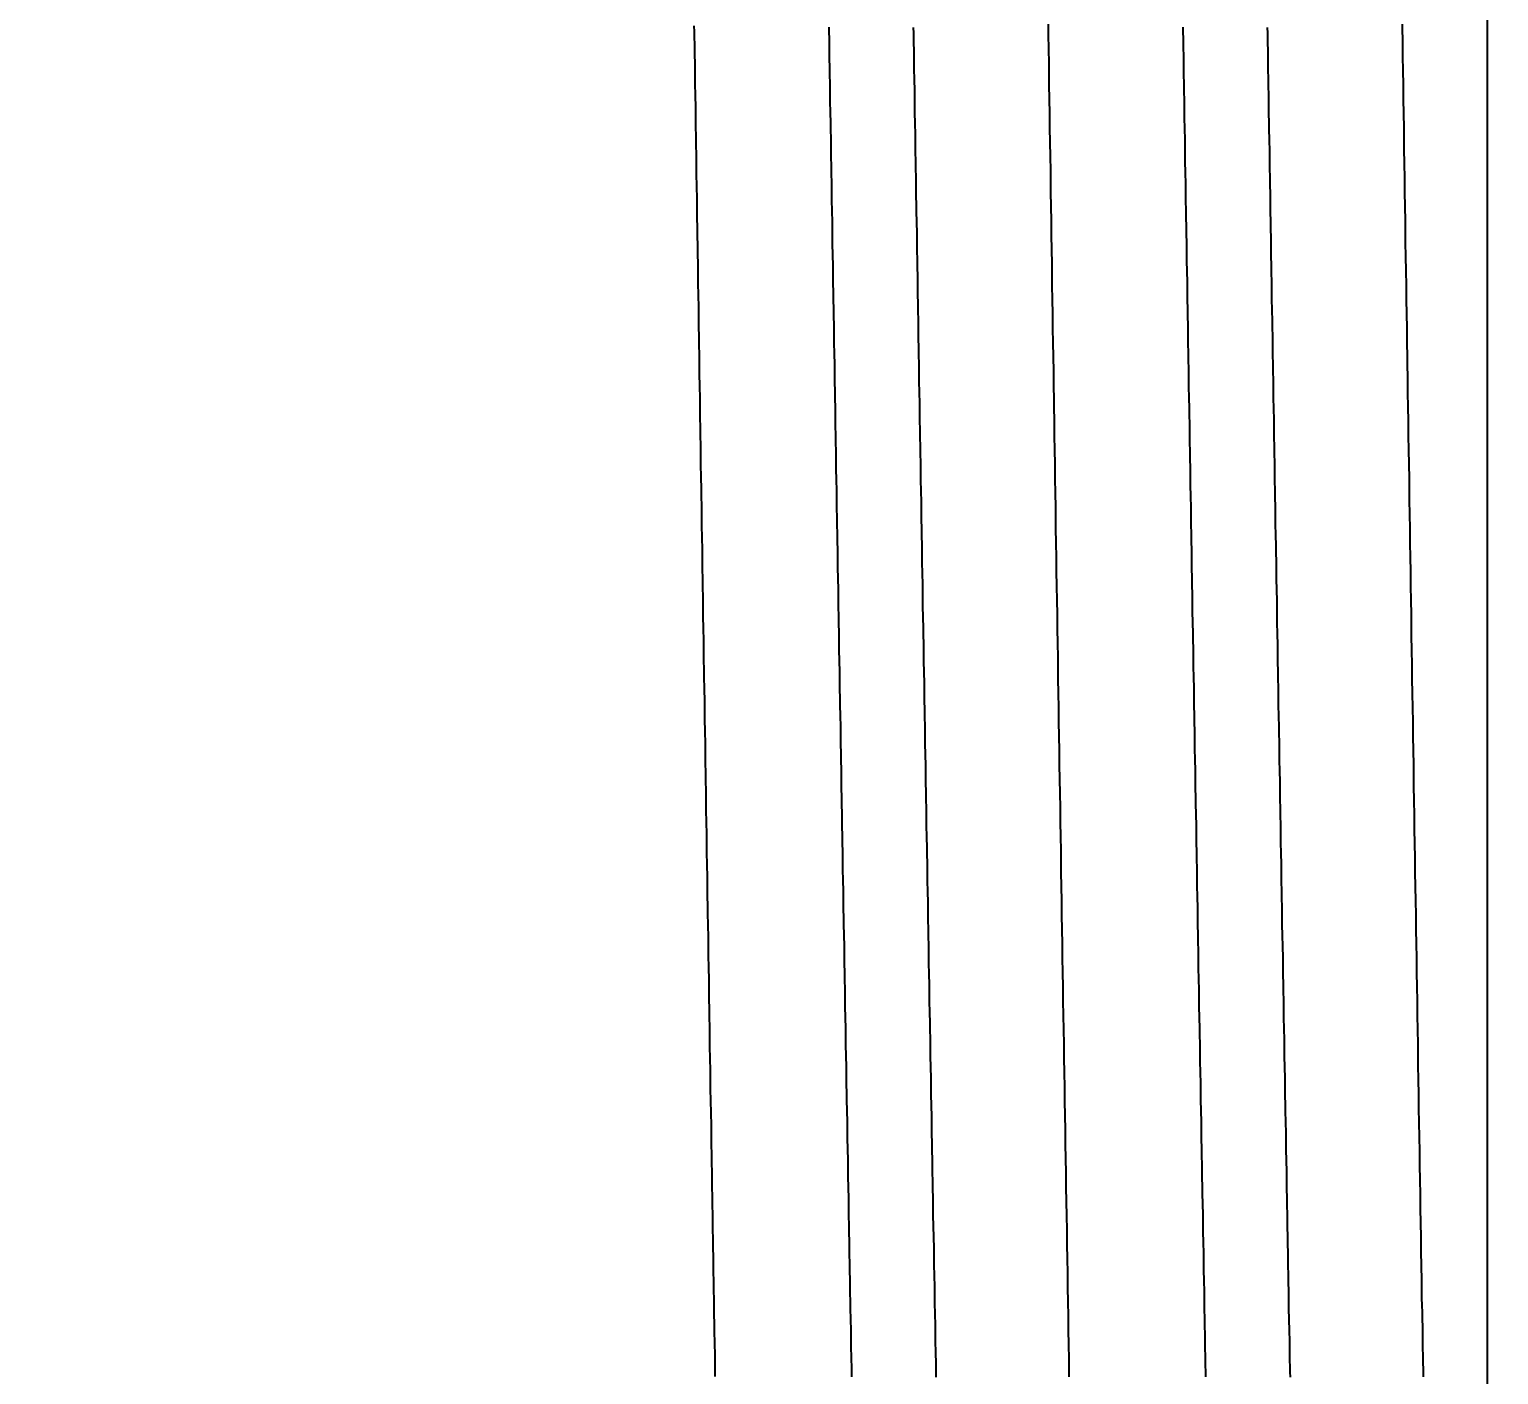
# Model space of a CAD drawing. Header units: millimetres. Extents: x 0 to 5600, y -67 to 2530.
# Drawn here: x 4103.94 to 4110.33, y 1451.64 to 1457.49 of the extents above; entities that cross this region are included whole.
import ezdxf

# ---------------------------------------------------------------- set-up
doc = ezdxf.new("R2010")
doc.units = ezdxf.units.MM
doc.layers.add('내부선 및 부속', color=4, linetype='Continuous')
doc.layers.add('치수선', color=7, linetype='Continuous')
doc.styles.add('____', font='')
doc.styles.get('____').set_extended_font_data('굴림')
doc.dimstyles.new('MSADIM', dxfattribs={"dimtxt": 33, "dimasz": 17, "dimexe": 10, "dimexo": 7.5, "dimgap": 10, "dimtad": 0, "dimtih": 1, "dimtoh": 1, "dimdec": 0, "dimzin": 1, "dimdsep": 46, "dimtxsty": '____', "dimcen": 11.25, "dimadec": 0, "dimazin": 0, "dimtfac": 1, "dimtdec": 0, "dimtix": 1, "dimtmove": 0, "dimatfit": 3, "dimfxl": 1, "dimtolj": 1, "dimtzin": 1, "dimarcsym": 0})

# ---------------------------------------------------------------- blocks, each defined once
blk = doc.blocks.new('*D6')
at = {"layer": '치수선', "color": 0, "linetype": 'Continuous', "lineweight": -2, "transparency": 16777216}
for p, q in [((4756.2135, 1571.0221), (4756.2135, 1227.9146)), ((4056.2135, 1376.0221), (4056.2135, 1227.9146)), ((4073.2135, 1237.9146), (4369.083, 1237.9146)), ((4739.2135, 1237.9146), (4443.344, 1237.9146))]:
    blk.add_line(p, q, dxfattribs=at)
at = {"layer": '치수선', "color": 0, "linetype": 'Continuous', "transparency": 16777216}
for points in [[(4073.2135, 1240.7479), (4073.2135, 1235.0813), (4056.2135, 1237.9146)], [(4739.2135, 1240.7479), (4739.2135, 1235.0813), (4756.2135, 1237.9146)]]:
    blk.add_solid(points, dxfattribs=at)
at = {"layer": '치수선', "color": 0, "linetype": 'Continuous', "transparency": 16777216, "insert": (4406.2135, 1237.9146), "char_height": 25, "attachment_point": 5, "style": '____'}
blk.add_mtext('\\A1;700', dxfattribs=at)

msp = doc.modelspace()

# ---------------------------------------------------------------- linework, layer by layer
at = {"layer": '내부선 및 부속', "linetype": 'Continuous'}
msp.add_line((4110.2843, 1476.8664), (4110.2843, 1440.1779), dxfattribs=at)
at = {"layer": '내부선 및 부속', "linetype": 'Continuous', "flags": 128}
for points in [[(4106.8344, 1457.5031), (4106.8354, 1457.4761), (4106.8354, 1457.4501), (4106.8364, 1457.4241), (4106.8364, 1457.3971), (4106.8364, 1457.3711), (4106.8374, 1457.3451), (4106.8374, 1457.3181), (4106.8384, 1457.2921), (4106.8384, 1457.2661), (4106.8384, 1457.2391), (4106.8394, 1457.2131), (4106.8394, 1457.1871), (4106.8404, 1457.1601), (4106.8404, 1457.1341), (4106.8404, 1457.1081), (4106.8414, 1457.0811), (4106.8414, 1457.0551), (4106.8424, 1457.0291), (4106.8424, 1457.0021), (4106.8424, 1456.9761), (4106.8434, 1456.9501), (4106.8434, 1456.9231), (4106.8444, 1456.8971), (4106.8444, 1456.8701), (4106.8444, 1456.8441), (4106.8454, 1456.8181), (4106.8454, 1456.7911), (4106.8464, 1456.7651), (4106.8464, 1456.7391), (4106.8464, 1456.7121), (4106.8474, 1456.6861), (4106.8474, 1456.6601), (4106.8484, 1456.6331), (4106.8484, 1456.6071), (4106.8484, 1456.5811), (4106.8494, 1456.5541), (4106.8494, 1456.5281), (4106.8494, 1456.5021), (4106.8494, 1456.5021), (4106.8504, 1456.4751), (4106.8504, 1456.4491), (4106.8514, 1456.4231), (4106.8514, 1456.3961), (4106.8514, 1456.3701), (4106.8524, 1456.3441), (4106.8524, 1456.3171), (4106.8534, 1456.2911), (4106.8534, 1456.2641), (4106.8534, 1456.2381), (4106.8544, 1456.2121), (4106.8544, 1456.1851), (4106.8554, 1456.1591), (4106.8554, 1456.1331), (4106.8554, 1456.1061), (4106.8564, 1456.0801), (4106.8564, 1456.0541), (4106.8574, 1456.0271), (4106.8574, 1456.0011), (4106.8574, 1455.9751), (4106.8584, 1455.9481), (4106.8584, 1455.9221), (4106.8594, 1455.8961), (4106.8594, 1455.8691), (4106.8594, 1455.8431), (4106.8604, 1455.8171), (4106.8604, 1455.7901), (4106.8614, 1455.7641), (4106.8614, 1455.7381), (4106.8614, 1455.7111), (4106.8624, 1455.6851), (4106.8624, 1455.6581), (4106.8634, 1455.6321), (4106.8634, 1455.6061), (4106.8634, 1455.5791), (4106.8644, 1455.5531), (4106.8644, 1455.5271), (4106.8654, 1455.5001), (4106.8654, 1455.4741), (4106.8654, 1455.4481), (4106.8664, 1455.4211), (4106.8664, 1455.3951), (4106.8674, 1455.3691), (4106.8674, 1455.3421), (4106.8674, 1455.3161), (4106.8684, 1455.2901), (4106.8684, 1455.2631), (4106.8694, 1455.2371), (4106.8694, 1455.2111), (4106.8694, 1455.1841), (4106.8704, 1455.1581), (4106.8704, 1455.1321), (4106.8714, 1455.1051), (4106.8714, 1455.0791), (4106.8714, 1455.0521), (4106.8724, 1455.0261), (4106.8724, 1455.0001), (4106.8734, 1454.9731), (4106.8734, 1454.9471), (4106.8734, 1454.9211), (4106.8744, 1454.8941), (4106.8744, 1454.8681), (4106.8754, 1454.8421), (4106.8754, 1454.8151), (4106.8754, 1454.7891), (4106.8764, 1454.7631), (4106.8764, 1454.7361), (4106.8774, 1454.7101), (4106.8774, 1454.6841), (4106.8774, 1454.6571), (4106.8784, 1454.6311), (4106.8784, 1454.6051), (4106.8794, 1454.5781), (4106.8794, 1454.5521), (4106.8794, 1454.5261), (4106.8804, 1454.4991), (4106.8804, 1454.4731), (4106.8814, 1454.4461), (4106.8814, 1454.4201), (4106.8824, 1454.3941), (4106.8824, 1454.3671), (4106.8824, 1454.3411), (4106.8834, 1454.3151), (4106.8834, 1454.2881), (4106.8844, 1454.2621), (4106.8844, 1454.2361), (4106.8844, 1454.2091), (4106.8854, 1454.1831), (4106.8854, 1454.1571), (4106.8864, 1454.1301), (4106.8864, 1454.1041), (4106.8864, 1454.0781), (4106.8874, 1454.0511), (4106.8874, 1454.0251), (4106.8884, 1453.9991), (4106.8884, 1453.9721), (4106.8884, 1453.9461), (4106.8894, 1453.9201), (4106.8894, 1453.8931), (4106.8904, 1453.8671), (4106.8904, 1453.8671), (4106.8904, 1453.8401), (4106.8914, 1453.8141), (4106.8914, 1453.7881), (4106.8914, 1453.7611), (4106.8924, 1453.7351), (4106.8924, 1453.7091), (4106.8934, 1453.6821), (4106.8934, 1453.6561), (4106.8934, 1453.6301), (4106.8944, 1453.6031), (4106.8944, 1453.5771), (4106.8954, 1453.5511), (4106.8954, 1453.5241), (4106.8954, 1453.4981), (4106.8964, 1453.4721), (4106.8964, 1453.4451), (4106.8974, 1453.4191), (4106.8974, 1453.3931), (4106.8984, 1453.3661), (4106.8984, 1453.3401), (4106.8984, 1453.3141), (4106.8994, 1453.2871), (4106.8994, 1453.2611), (4106.9004, 1453.2341), (4106.9004, 1453.2081), (4106.9004, 1453.1821), (4106.9014, 1453.1551), (4106.9014, 1453.1291), (4106.9024, 1453.1031), (4106.9024, 1453.0761), (4106.9024, 1453.0501), (4106.9034, 1453.0241), (4106.9034, 1452.9971), (4106.9044, 1452.9711), (4106.9044, 1452.9451), (4106.9054, 1452.9181), (4106.9054, 1452.8921), (4106.9054, 1452.8661), (4106.9064, 1452.8391), (4106.9064, 1452.8131), (4106.9074, 1452.7871), (4106.9074, 1452.7601), (4106.9084, 1452.7341), (4106.9084, 1452.7081), (4106.9084, 1452.6811), (4106.9094, 1452.6551), (4106.9094, 1452.6281), (4106.9104, 1452.6021), (4106.9104, 1452.5761), (4106.9104, 1452.5491), (4106.9114, 1452.5231), (4106.9114, 1452.4971), (4106.9124, 1452.4701), (4106.9124, 1452.4441), (4106.9134, 1452.4181), (4106.9134, 1452.3911), (4106.9134, 1452.3651), (4106.9144, 1452.3391), (4106.9144, 1452.3121), (4106.9154, 1452.2861), (4106.9154, 1452.2601), (4106.9164, 1452.2331), (4106.9164, 1452.2071), (4106.9164, 1452.1811), (4106.9174, 1452.1541), (4106.9174, 1452.1281), (4106.9184, 1452.1021), (4106.9184, 1452.0751), (4106.9194, 1452.0491), (4106.9194, 1452.0221), (4106.9194, 1451.9961), (4106.9204, 1451.9701), (4106.9204, 1451.9431), (4106.9214, 1451.9171), (4106.9214, 1451.8911), (4106.9224, 1451.8641), (4106.9224, 1451.8381), (4106.9224, 1451.8121), (4106.9234, 1451.7851), (4106.9234, 1451.7591), (4106.9244, 1451.7331), (4106.9244, 1451.7061), (4106.9254, 1451.6801), (4106.9254, 1451.6541), (4106.9254, 1451.6271)], [(4107.5214, 1451.6261), (4107.5204, 1451.6501), (4107.5204, 1451.6731), (4107.5194, 1451.6971), (4107.5194, 1451.7211), (4107.5184, 1451.7451), (4107.5184, 1451.7691), (4107.5184, 1451.7931), (4107.5174, 1451.8171), (4107.5174, 1451.8411), (4107.5164, 1451.8641), (4107.5164, 1451.8881), (4107.5154, 1451.9121), (4107.5154, 1451.9361), (4107.5154, 1451.9601), (4107.5144, 1451.9841), (4107.5144, 1452.0081), (4107.5134, 1452.0311), (4107.5134, 1452.0551), (4107.5124, 1452.0791), (4107.5124, 1452.1031), (4107.5124, 1452.1271), (4107.5114, 1452.1511), (4107.5114, 1452.1751), (4107.5104, 1452.1981), (4107.5104, 1452.2221), (4107.5094, 1452.2461), (4107.5094, 1452.2701), (4107.5094, 1452.2941), (4107.5084, 1452.3181), (4107.5084, 1452.3421), (4107.5074, 1452.3661), (4107.5074, 1452.3891), (4107.5074, 1452.4131), (4107.5064, 1452.4371), (4107.5064, 1452.4611), (4107.5054, 1452.4851), (4107.5054, 1452.5091), (4107.5044, 1452.5331), (4107.5044, 1452.5561), (4107.5044, 1452.5801), (4107.5034, 1452.6041), (4107.5034, 1452.6281), (4107.5024, 1452.6521), (4107.5024, 1452.6761), (4107.5024, 1452.7001), (4107.5014, 1452.7231), (4107.5014, 1452.7471), (4107.5004, 1452.7711), (4107.5004, 1452.7951), (4107.5004, 1452.7951), (4107.4994, 1452.8191), (4107.4994, 1452.8431), (4107.4994, 1452.8671), (4107.4984, 1452.8911), (4107.4984, 1452.9141), (4107.4974, 1452.9381), (4107.4974, 1452.9621), (4107.4974, 1452.9861), (4107.4964, 1453.0101), (4107.4964, 1453.0341), (4107.4954, 1453.0581), (4107.4954, 1453.0811), (4107.4954, 1453.1051), (4107.4944, 1453.1291), (4107.4944, 1453.1531), (4107.4934, 1453.1771), (4107.4934, 1453.2011), (4107.4924, 1453.2251), (4107.4924, 1453.2491), (4107.4924, 1453.2721), (4107.4914, 1453.2961), (4107.4914, 1453.3201), (4107.4904, 1453.3441), (4107.4904, 1453.3681), (4107.4904, 1453.3921), (4107.4894, 1453.4161), (4107.4894, 1453.4391), (4107.4884, 1453.4631), (4107.4884, 1453.4871), (4107.4884, 1453.5111), (4107.4874, 1453.5351), (4107.4874, 1453.5591), (4107.4864, 1453.5831), (4107.4864, 1453.6061), (4107.4864, 1453.6301), (4107.4854, 1453.6541), (4107.4854, 1453.6781), (4107.4844, 1453.7021), (4107.4844, 1453.7261), (4107.4844, 1453.7501), (4107.4834, 1453.7741), (4107.4834, 1453.7971), (4107.4824, 1453.8211), (4107.4824, 1453.8451), (4107.4824, 1453.8691), (4107.4814, 1453.8931), (4107.4814, 1453.9171), (4107.4804, 1453.9411), (4107.4804, 1453.9641), (4107.4804, 1453.9881), (4107.4794, 1454.0121), (4107.4794, 1454.0361), (4107.4784, 1454.0601), (4107.4784, 1454.0841), (4107.4774, 1454.1081), (4107.4774, 1454.1311), (4107.4774, 1454.1551), (4107.4764, 1454.1791), (4107.4764, 1454.2031), (4107.4754, 1454.2271), (4107.4754, 1454.2511), (4107.4754, 1454.2751), (4107.4744, 1454.2991), (4107.4744, 1454.3221), (4107.4744, 1454.3461), (4107.4734, 1454.3701), (4107.4734, 1454.3941), (4107.4724, 1454.4181), (4107.4724, 1454.4421), (4107.4724, 1454.4661), (4107.4714, 1454.4891), (4107.4714, 1454.5131), (4107.4704, 1454.5371), (4107.4704, 1454.5611), (4107.4704, 1454.5851), (4107.4694, 1454.6091), (4107.4694, 1454.6331), (4107.4684, 1454.6571), (4107.4684, 1454.6801), (4107.4684, 1454.7041), (4107.4674, 1454.7281), (4107.4674, 1454.7521), (4107.4664, 1454.7761), (4107.4664, 1454.8001), (4107.4664, 1454.8241), (4107.4654, 1454.8471), (4107.4654, 1454.8711), (4107.4644, 1454.8951), (4107.4644, 1454.9191), (4107.4644, 1454.9431), (4107.4634, 1454.9671), (4107.4634, 1454.9911), (4107.4624, 1455.0141), (4107.4624, 1455.0381), (4107.4624, 1455.0621), (4107.4614, 1455.0861), (4107.4614, 1455.1101), (4107.4604, 1455.1341), (4107.4604, 1455.1581), (4107.4604, 1455.1821), (4107.4604, 1455.1821), (4107.4594, 1455.2051), (4107.4594, 1455.2291), (4107.4584, 1455.2531), (4107.4584, 1455.2771), (4107.4584, 1455.3011), (4107.4574, 1455.3251), (4107.4574, 1455.3491), (4107.4574, 1455.3721), (4107.4564, 1455.3961), (4107.4564, 1455.4201), (4107.4554, 1455.4441), (4107.4554, 1455.4681), (4107.4554, 1455.4921), (4107.4544, 1455.5161), (4107.4544, 1455.5401), (4107.4534, 1455.5631), (4107.4534, 1455.5871), (4107.4534, 1455.6111), (4107.4524, 1455.6351), (4107.4524, 1455.6591), (4107.4514, 1455.6831), (4107.4514, 1455.7071), (4107.4514, 1455.7301), (4107.4504, 1455.7541), (4107.4504, 1455.7781), (4107.4494, 1455.8021), (4107.4494, 1455.8261), (4107.4494, 1455.8501), (4107.4484, 1455.8741), (4107.4484, 1455.8971), (4107.4484, 1455.9211), (4107.4474, 1455.9451), (4107.4474, 1455.9691), (4107.4464, 1455.9931), (4107.4464, 1456.0171), (4107.4464, 1456.0411), (4107.4454, 1456.0651), (4107.4454, 1456.0881), (4107.4444, 1456.1121), (4107.4444, 1456.1361), (4107.4444, 1456.1601), (4107.4434, 1456.1841), (4107.4434, 1456.2081), (4107.4424, 1456.2321), (4107.4424, 1456.2551), (4107.4424, 1456.2791), (4107.4414, 1456.3031), (4107.4414, 1456.3271), (4107.4414, 1456.3511), (4107.4404, 1456.3751), (4107.4404, 1456.3991), (4107.4394, 1456.4231), (4107.4394, 1456.4461), (4107.4394, 1456.4701), (4107.4384, 1456.4941), (4107.4384, 1456.5181), (4107.4374, 1456.5421), (4107.4374, 1456.5661), (4107.4374, 1456.5901), (4107.4364, 1456.6131), (4107.4364, 1456.6371), (4107.4364, 1456.6611), (4107.4354, 1456.6851), (4107.4354, 1456.7091), (4107.4344, 1456.7331), (4107.4344, 1456.7571), (4107.4344, 1456.7801), (4107.4334, 1456.8041), (4107.4334, 1456.8281), (4107.4324, 1456.8521), (4107.4324, 1456.8761), (4107.4324, 1456.9001), (4107.4314, 1456.9241), (4107.4314, 1456.9481), (4107.4304, 1456.9711), (4107.4304, 1456.9951), (4107.4304, 1457.0191), (4107.4294, 1457.0431), (4107.4294, 1457.0671), (4107.4294, 1457.0911), (4107.4284, 1457.1151), (4107.4284, 1457.1381), (4107.4274, 1457.1621), (4107.4274, 1457.1861), (4107.4274, 1457.2101), (4107.4264, 1457.2341), (4107.4264, 1457.2581), (4107.4254, 1457.2821), (4107.4254, 1457.3061), (4107.4254, 1457.3291), (4107.4244, 1457.3531), (4107.4244, 1457.3771), (4107.4244, 1457.4011), (4107.4234, 1457.4251), (4107.4234, 1457.4491), (4107.4224, 1457.4731), (4107.4224, 1457.4961)], [(4107.8884, 1451.6241), (4107.8874, 1451.6481), (4107.8874, 1451.6721), (4107.8874, 1451.6961), (4107.8864, 1451.7201), (4107.8864, 1451.7441), (4107.8854, 1451.7681), (4107.8854, 1451.7921), (4107.8844, 1451.8151), (4107.8844, 1451.8391), (4107.8844, 1451.8631), (4107.8834, 1451.8871), (4107.8834, 1451.9111), (4107.8824, 1451.9351), (4107.8824, 1451.9591), (4107.8814, 1451.9821), (4107.8814, 1452.0061), (4107.8814, 1452.0301), (4107.8804, 1452.0541), (4107.8804, 1452.0781), (4107.8794, 1452.1021), (4107.8794, 1452.1261), (4107.8784, 1452.1501), (4107.8784, 1452.1731), (4107.8784, 1452.1971), (4107.8774, 1452.2211), (4107.8774, 1452.2451), (4107.8764, 1452.2691), (4107.8764, 1452.2931), (4107.8754, 1452.3171), (4107.8754, 1452.3401), (4107.8754, 1452.3641), (4107.8744, 1452.3881), (4107.8744, 1452.4121), (4107.8734, 1452.4361), (4107.8734, 1452.4601), (4107.8734, 1452.4841), (4107.8724, 1452.5071), (4107.8724, 1452.5311), (4107.8714, 1452.5551), (4107.8714, 1452.5791), (4107.8704, 1452.6031), (4107.8704, 1452.6271), (4107.8704, 1452.6511), (4107.8694, 1452.6751), (4107.8694, 1452.6981), (4107.8684, 1452.7221), (4107.8684, 1452.7461), (4107.8684, 1452.7701), (4107.8674, 1452.7941), (4107.8674, 1452.8181), (4107.8674, 1452.8181), (4107.8664, 1452.8421), (4107.8664, 1452.8651), (4107.8664, 1452.8891), (4107.8654, 1452.9131), (4107.8654, 1452.9371), (4107.8644, 1452.9611), (4107.8644, 1452.9851), (4107.8634, 1453.0091), (4107.8634, 1453.0321), (4107.8634, 1453.0561), (4107.8624, 1453.0801), (4107.8624, 1453.1041), (4107.8614, 1453.1281), (4107.8614, 1453.1521), (4107.8614, 1453.1761), (4107.8604, 1453.2001), (4107.8604, 1453.2231), (4107.8594, 1453.2471), (4107.8594, 1453.2711), (4107.8594, 1453.2951), (4107.8584, 1453.3191), (4107.8584, 1453.3431), (4107.8574, 1453.3671), (4107.8574, 1453.3901), (4107.8564, 1453.4141), (4107.8564, 1453.4381), (4107.8564, 1453.4621), (4107.8554, 1453.4861), (4107.8554, 1453.5101), (4107.8544, 1453.5341), (4107.8544, 1453.5581), (4107.8544, 1453.5811), (4107.8534, 1453.6051), (4107.8534, 1453.6291), (4107.8524, 1453.6531), (4107.8524, 1453.6771), (4107.8524, 1453.7011), (4107.8514, 1453.7251), (4107.8514, 1453.7481), (4107.8504, 1453.7721), (4107.8504, 1453.7961), (4107.8504, 1453.8201), (4107.8494, 1453.8441), (4107.8494, 1453.8681), (4107.8484, 1453.8921), (4107.8484, 1453.9151), (4107.8484, 1453.9391), (4107.8474, 1453.9631), (4107.8474, 1453.9871), (4107.8464, 1454.0111), (4107.8464, 1454.0351), (4107.8464, 1454.0591), (4107.8454, 1454.0831), (4107.8454, 1454.1061), (4107.8444, 1454.1301), (4107.8444, 1454.1541), (4107.8444, 1454.1781), (4107.8434, 1454.2021), (4107.8434, 1454.2261), (4107.8424, 1454.2501), (4107.8424, 1454.2731), (4107.8424, 1454.2971), (4107.8414, 1454.3211), (4107.8414, 1454.3451), (4107.8404, 1454.3691), (4107.8404, 1454.3931), (4107.8404, 1454.4171), (4107.8394, 1454.4401), (4107.8394, 1454.4641), (4107.8384, 1454.4881), (4107.8384, 1454.5121), (4107.8384, 1454.5361), (4107.8374, 1454.5601), (4107.8374, 1454.5841), (4107.8364, 1454.6081), (4107.8364, 1454.6311), (4107.8364, 1454.6551), (4107.8354, 1454.6791), (4107.8354, 1454.7031), (4107.8344, 1454.7271), (4107.8344, 1454.7511), (4107.8344, 1454.7751), (4107.8334, 1454.7981), (4107.8334, 1454.8221), (4107.8324, 1454.8461), (4107.8324, 1454.8701), (4107.8324, 1454.8941), (4107.8314, 1454.9181), (4107.8314, 1454.9421), (4107.8304, 1454.9661), (4107.8304, 1454.9891), (4107.8304, 1455.0131), (4107.8294, 1455.0371), (4107.8294, 1455.0611), (4107.8294, 1455.0851), (4107.8284, 1455.1091), (4107.8284, 1455.1331), (4107.8274, 1455.1561), (4107.8274, 1455.1801), (4107.8274, 1455.2041), (4107.8274, 1455.2041), (4107.8264, 1455.2281), (4107.8264, 1455.2521), (4107.8254, 1455.2761), (4107.8254, 1455.3001), (4107.8254, 1455.3231), (4107.8244, 1455.3471), (4107.8244, 1455.3711), (4107.8234, 1455.3951), (4107.8234, 1455.4191), (4107.8234, 1455.4431), (4107.8224, 1455.4671), (4107.8224, 1455.4911), (4107.8214, 1455.5141), (4107.8214, 1455.5381), (4107.8214, 1455.5621), (4107.8204, 1455.5861), (4107.8204, 1455.6101), (4107.8194, 1455.6341), (4107.8194, 1455.6581), (4107.8194, 1455.6811), (4107.8184, 1455.7051), (4107.8184, 1455.7291), (4107.8184, 1455.7531), (4107.8174, 1455.7771), (4107.8174, 1455.8011), (4107.8164, 1455.8251), (4107.8164, 1455.8491), (4107.8164, 1455.8721), (4107.8154, 1455.8961), (4107.8154, 1455.9201), (4107.8144, 1455.9441), (4107.8144, 1455.9681), (4107.8144, 1455.9921), (4107.8134, 1456.0161), (4107.8134, 1456.0391), (4107.8124, 1456.0631), (4107.8124, 1456.0871), (4107.8124, 1456.1111), (4107.8114, 1456.1351), (4107.8114, 1456.1591), (4107.8114, 1456.1831), (4107.8104, 1456.2061), (4107.8104, 1456.2301), (4107.8094, 1456.2541), (4107.8094, 1456.2781), (4107.8094, 1456.3021), (4107.8084, 1456.3261), (4107.8084, 1456.3501), (4107.8074, 1456.3741), (4107.8074, 1456.3971), (4107.8074, 1456.4211), (4107.8064, 1456.4451), (4107.8064, 1456.4691), (4107.8064, 1456.4931), (4107.8054, 1456.5171), (4107.8054, 1456.5411), (4107.8044, 1456.5641), (4107.8044, 1456.5881), (4107.8044, 1456.6121), (4107.8034, 1456.6361), (4107.8034, 1456.6601), (4107.8024, 1456.6841), (4107.8024, 1456.7081), (4107.8024, 1456.7311), (4107.8014, 1456.7551), (4107.8014, 1456.7791), (4107.8004, 1456.8031), (4107.8004, 1456.8271), (4107.8004, 1456.8511), (4107.7994, 1456.8751), (4107.7994, 1456.8991), (4107.7994, 1456.9221), (4107.7984, 1456.9461), (4107.7984, 1456.9701), (4107.7974, 1456.9941), (4107.7974, 1457.0181), (4107.7974, 1457.0421), (4107.7964, 1457.0661), (4107.7964, 1457.0891), (4107.7954, 1457.1131), (4107.7954, 1457.1371), (4107.7954, 1457.1611), (4107.7944, 1457.1851), (4107.7944, 1457.2091), (4107.7944, 1457.2331), (4107.7934, 1457.2571), (4107.7934, 1457.2801), (4107.7924, 1457.3041), (4107.7924, 1457.3281), (4107.7924, 1457.3521), (4107.7914, 1457.3761), (4107.7914, 1457.4001), (4107.7904, 1457.4241), (4107.7904, 1457.4471), (4107.7904, 1457.4711), (4107.7894, 1457.4951)], [(4108.3744, 1457.5101), (4108.3754, 1457.4791), (4108.3754, 1457.4481), (4108.3764, 1457.4171), (4108.3764, 1457.3861), (4108.3774, 1457.3541), (4108.3774, 1457.3231), (4108.3774, 1457.2921), (4108.3784, 1457.2611), (4108.3784, 1457.2301), (4108.3794, 1457.1991), (4108.3794, 1457.1681), (4108.3804, 1457.1371), (4108.3804, 1457.1051), (4108.3814, 1457.0741), (4108.3814, 1457.0431), (4108.3824, 1457.0121), (4108.3824, 1456.9811), (4108.3834, 1456.9501), (4108.3834, 1456.9191), (4108.3844, 1456.8871), (4108.3844, 1456.8561), (4108.3844, 1456.8251), (4108.3854, 1456.7941), (4108.3854, 1456.7631), (4108.3864, 1456.7321), (4108.3864, 1456.7011), (4108.3874, 1456.6701), (4108.3874, 1456.6381), (4108.3884, 1456.6071), (4108.3884, 1456.5761), (4108.3894, 1456.5451), (4108.3894, 1456.5141), (4108.3904, 1456.4831), (4108.3904, 1456.4521), (4108.3914, 1456.4201), (4108.3914, 1456.3891), (4108.3914, 1456.3581), (4108.3924, 1456.3271), (4108.3924, 1456.2961), (4108.3934, 1456.2651), (4108.3934, 1456.2651), (4108.3934, 1456.2341), (4108.3944, 1456.2031), (4108.3944, 1456.1711), (4108.3954, 1456.1401), (4108.3954, 1456.1091), (4108.3964, 1456.0781), (4108.3964, 1456.0471), (4108.3974, 1456.0161), (4108.3974, 1455.9851), (4108.3984, 1455.9531), (4108.3984, 1455.9221), (4108.3994, 1455.8911), (4108.3994, 1455.8601), (4108.3994, 1455.8291), (4108.4004, 1455.7981), (4108.4004, 1455.7671), (4108.4014, 1455.7361), (4108.4014, 1455.7041), (4108.4024, 1455.6731), (4108.4024, 1455.6421), (4108.4034, 1455.6111), (4108.4034, 1455.5801), (4108.4044, 1455.5491), (4108.4044, 1455.5181), (4108.4054, 1455.4861), (4108.4054, 1455.4551), (4108.4064, 1455.4241), (4108.4064, 1455.3931), (4108.4074, 1455.3621), (4108.4074, 1455.3311), (4108.4074, 1455.3001), (4108.4084, 1455.2691), (4108.4084, 1455.2371), (4108.4094, 1455.2061), (4108.4094, 1455.1751), (4108.4104, 1455.1441), (4108.4104, 1455.1131), (4108.4114, 1455.0821), (4108.4114, 1455.0511), (4108.4124, 1455.0191), (4108.4124, 1454.9881), (4108.4134, 1454.9571), (4108.4134, 1454.9261), (4108.4144, 1454.8951), (4108.4144, 1454.8641), (4108.4154, 1454.8331), (4108.4154, 1454.8021), (4108.4164, 1454.7701), (4108.4164, 1454.7391), (4108.4174, 1454.7081), (4108.4174, 1454.6771), (4108.4174, 1454.6461), (4108.4184, 1454.6151), (4108.4184, 1454.5841), (4108.4194, 1454.5521), (4108.4194, 1454.5211), (4108.4204, 1454.4901), (4108.4204, 1454.4591), (4108.4214, 1454.4281), (4108.4214, 1454.3971), (4108.4224, 1454.3661), (4108.4224, 1454.3351), (4108.4234, 1454.3031), (4108.4234, 1454.2721), (4108.4244, 1454.2411), (4108.4244, 1454.2101), (4108.4254, 1454.1791), (4108.4254, 1454.1481), (4108.4264, 1454.1171), (4108.4264, 1454.0851), (4108.4274, 1454.0541), (4108.4274, 1454.0231), (4108.4284, 1453.9921), (4108.4284, 1453.9611), (4108.4294, 1453.9301), (4108.4294, 1453.8991), (4108.4294, 1453.8681), (4108.4304, 1453.8361), (4108.4304, 1453.8051), (4108.4314, 1453.7741), (4108.4314, 1453.7431), (4108.4324, 1453.7121), (4108.4324, 1453.6811), (4108.4334, 1453.6501), (4108.4334, 1453.6181), (4108.4344, 1453.5871), (4108.4344, 1453.5561), (4108.4354, 1453.5251), (4108.4354, 1453.4941), (4108.4364, 1453.4631), (4108.4364, 1453.4321), (4108.4374, 1453.4001), (4108.4374, 1453.3691), (4108.4384, 1453.3381), (4108.4384, 1453.3071), (4108.4394, 1453.2761), (4108.4394, 1453.2451), (4108.4404, 1453.2141), (4108.4404, 1453.1831), (4108.4414, 1453.1511), (4108.4414, 1453.1511), (4108.4414, 1453.1201), (4108.4424, 1453.0891), (4108.4424, 1453.0581), (4108.4434, 1453.0271), (4108.4434, 1452.9961), (4108.4444, 1452.9651), (4108.4444, 1452.9331), (4108.4454, 1452.9021), (4108.4454, 1452.8711), (4108.4464, 1452.8401), (4108.4464, 1452.8091), (4108.4474, 1452.7781), (4108.4474, 1452.7471), (4108.4484, 1452.7161), (4108.4484, 1452.6841), (4108.4494, 1452.6531), (4108.4494, 1452.6221), (4108.4504, 1452.5911), (4108.4504, 1452.5601), (4108.4514, 1452.5291), (4108.4514, 1452.4981), (4108.4524, 1452.4661), (4108.4524, 1452.4351), (4108.4534, 1452.4041), (4108.4534, 1452.3731), (4108.4544, 1452.3421), (4108.4544, 1452.3111), (4108.4554, 1452.2801), (4108.4554, 1452.2491), (4108.4564, 1452.2171), (4108.4564, 1452.1861), (4108.4574, 1452.1551), (4108.4574, 1452.1241), (4108.4584, 1452.0931), (4108.4584, 1452.0621), (4108.4594, 1452.0311), (4108.4594, 1451.9991), (4108.4604, 1451.9681), (4108.4604, 1451.9371), (4108.4614, 1451.9061), (4108.4614, 1451.8751), (4108.4624, 1451.8441), (4108.4624, 1451.8131), (4108.4634, 1451.7821), (4108.4634, 1451.7501), (4108.4644, 1451.7191), (4108.4644, 1451.6881), (4108.4654, 1451.6571), (4108.4654, 1451.6261)], [(4109.0604, 1451.6261), (4109.0604, 1451.6501), (4109.0594, 1451.6731), (4109.0594, 1451.6971), (4109.0594, 1451.7211), (4109.0584, 1451.7451), (4109.0584, 1451.7691), (4109.0574, 1451.7931), (4109.0574, 1451.8171), (4109.0564, 1451.8401), (4109.0564, 1451.8641), (4109.0564, 1451.8881), (4109.0554, 1451.9121), (4109.0554, 1451.9361), (4109.0544, 1451.9601), (4109.0544, 1451.9841), (4109.0544, 1452.0081), (4109.0534, 1452.0311), (4109.0534, 1452.0551), (4109.0524, 1452.0791), (4109.0524, 1452.1031), (4109.0514, 1452.1271), (4109.0514, 1452.1511), (4109.0514, 1452.1751), (4109.0504, 1452.1981), (4109.0504, 1452.2221), (4109.0494, 1452.2461), (4109.0494, 1452.2701), (4109.0484, 1452.2941), (4109.0484, 1452.3181), (4109.0484, 1452.3421), (4109.0474, 1452.3661), (4109.0474, 1452.3891), (4109.0464, 1452.4131), (4109.0464, 1452.4371), (4109.0464, 1452.4611), (4109.0454, 1452.4851), (4109.0454, 1452.5091), (4109.0444, 1452.5331), (4109.0444, 1452.5561), (4109.0434, 1452.5801), (4109.0434, 1452.6041), (4109.0434, 1452.6281), (4109.0424, 1452.6521), (4109.0424, 1452.6761), (4109.0414, 1452.7001), (4109.0414, 1452.7231), (4109.0414, 1452.7471), (4109.0404, 1452.7711), (4109.0404, 1452.7951), (4109.0404, 1452.7951), (4109.0394, 1452.8191), (4109.0394, 1452.8431), (4109.0384, 1452.8671), (4109.0384, 1452.8911), (4109.0384, 1452.9141), (4109.0374, 1452.9381), (4109.0374, 1452.9621), (4109.0364, 1452.9861), (4109.0364, 1453.0101), (4109.0364, 1453.0341), (4109.0354, 1453.0581), (4109.0354, 1453.0811), (4109.0344, 1453.1051), (4109.0344, 1453.1291), (4109.0344, 1453.1531), (4109.0334, 1453.1771), (4109.0334, 1453.2011), (4109.0324, 1453.2251), (4109.0324, 1453.2481), (4109.0314, 1453.2721), (4109.0314, 1453.2961), (4109.0314, 1453.3201), (4109.0304, 1453.3441), (4109.0304, 1453.3681), (4109.0294, 1453.3921), (4109.0294, 1453.4161), (4109.0294, 1453.4391), (4109.0284, 1453.4631), (4109.0284, 1453.4871), (4109.0274, 1453.5111), (4109.0274, 1453.5351), (4109.0274, 1453.5591), (4109.0264, 1453.5831), (4109.0264, 1453.6061), (4109.0254, 1453.6301), (4109.0254, 1453.6541), (4109.0254, 1453.6781), (4109.0244, 1453.7021), (4109.0244, 1453.7261), (4109.0234, 1453.7501), (4109.0234, 1453.7741), (4109.0234, 1453.7971), (4109.0224, 1453.8211), (4109.0224, 1453.8451), (4109.0214, 1453.8691), (4109.0214, 1453.8931), (4109.0214, 1453.9171), (4109.0204, 1453.9411), (4109.0204, 1453.9641), (4109.0194, 1453.9881), (4109.0194, 1454.0121), (4109.0194, 1454.0361), (4109.0184, 1454.0601), (4109.0184, 1454.0841), (4109.0174, 1454.1081), (4109.0174, 1454.1311), (4109.0174, 1454.1551), (4109.0164, 1454.1791), (4109.0164, 1454.2031), (4109.0154, 1454.2271), (4109.0154, 1454.2511), (4109.0154, 1454.2751), (4109.0144, 1454.2991), (4109.0144, 1454.3221), (4109.0134, 1454.3461), (4109.0134, 1454.3701), (4109.0134, 1454.3941), (4109.0124, 1454.4181), (4109.0124, 1454.4421), (4109.0114, 1454.4661), (4109.0114, 1454.4891), (4109.0114, 1454.5131), (4109.0104, 1454.5371), (4109.0104, 1454.5611), (4109.0094, 1454.5851), (4109.0094, 1454.6091), (4109.0094, 1454.6331), (4109.0084, 1454.6571), (4109.0084, 1454.6801), (4109.0074, 1454.7041), (4109.0074, 1454.7281), (4109.0074, 1454.7521), (4109.0064, 1454.7761), (4109.0064, 1454.8001), (4109.0054, 1454.8241), (4109.0054, 1454.8471), (4109.0054, 1454.8711), (4109.0044, 1454.8951), (4109.0044, 1454.9191), (4109.0034, 1454.9431), (4109.0034, 1454.9671), (4109.0034, 1454.9911), (4109.0024, 1455.0141), (4109.0024, 1455.0381), (4109.0014, 1455.0621), (4109.0014, 1455.0861), (4109.0014, 1455.1101), (4109.0004, 1455.1341), (4109.0004, 1455.1581), (4108.9994, 1455.1821), (4108.9994, 1455.1821), (4108.9994, 1455.2051), (4108.9994, 1455.2291), (4108.9984, 1455.2531), (4108.9984, 1455.2771), (4108.9984, 1455.3011), (4108.9974, 1455.3251), (4108.9974, 1455.3491), (4108.9964, 1455.3721), (4108.9964, 1455.3961), (4108.9964, 1455.4201), (4108.9954, 1455.4441), (4108.9954, 1455.4681), (4108.9944, 1455.4921), (4108.9944, 1455.5161), (4108.9944, 1455.5401), (4108.9934, 1455.5631), (4108.9934, 1455.5871), (4108.9924, 1455.6111), (4108.9924, 1455.6351), (4108.9924, 1455.6591), (4108.9914, 1455.6831), (4108.9914, 1455.7071), (4108.9904, 1455.7301), (4108.9904, 1455.7541), (4108.9904, 1455.7781), (4108.9894, 1455.8021), (4108.9894, 1455.8261), (4108.9894, 1455.8501), (4108.9884, 1455.8741), (4108.9884, 1455.8971), (4108.9874, 1455.9211), (4108.9874, 1455.9451), (4108.9874, 1455.9691), (4108.9864, 1455.9931), (4108.9864, 1456.0171), (4108.9854, 1456.0411), (4108.9854, 1456.0651), (4108.9854, 1456.0881), (4108.9844, 1456.1121), (4108.9844, 1456.1361), (4108.9834, 1456.1601), (4108.9834, 1456.1841), (4108.9834, 1456.2081), (4108.9824, 1456.2321), (4108.9824, 1456.2551), (4108.9824, 1456.2791), (4108.9814, 1456.3031), (4108.9814, 1456.3271), (4108.9804, 1456.3511), (4108.9804, 1456.3751), (4108.9804, 1456.3991), (4108.9794, 1456.4231), (4108.9794, 1456.4461), (4108.9784, 1456.4701), (4108.9784, 1456.4941), (4108.9784, 1456.5181), (4108.9774, 1456.5421), (4108.9774, 1456.5661), (4108.9764, 1456.5901), (4108.9764, 1456.6131), (4108.9764, 1456.6371), (4108.9754, 1456.6611), (4108.9754, 1456.6851), (4108.9754, 1456.7091), (4108.9744, 1456.7331), (4108.9744, 1456.7571), (4108.9734, 1456.7801), (4108.9734, 1456.8041), (4108.9734, 1456.8281), (4108.9724, 1456.8521), (4108.9724, 1456.8761), (4108.9714, 1456.9001), (4108.9714, 1456.9241), (4108.9714, 1456.9481), (4108.9704, 1456.9711), (4108.9704, 1456.9951), (4108.9704, 1457.0191), (4108.9694, 1457.0431), (4108.9694, 1457.0671), (4108.9684, 1457.0911), (4108.9684, 1457.1151), (4108.9684, 1457.1381), (4108.9674, 1457.1621), (4108.9674, 1457.1861), (4108.9664, 1457.2101), (4108.9664, 1457.2341), (4108.9664, 1457.2581), (4108.9654, 1457.2821), (4108.9654, 1457.3061), (4108.9654, 1457.3291), (4108.9644, 1457.3531), (4108.9644, 1457.3771), (4108.9634, 1457.4011), (4108.9634, 1457.4251), (4108.9634, 1457.4491), (4108.9624, 1457.4731), (4108.9624, 1457.4961)], [(4109.4284, 1451.6241), (4109.4274, 1451.6481), (4109.4274, 1451.6721), (4109.4264, 1451.6961), (4109.4264, 1451.7201), (4109.4254, 1451.7441), (4109.4254, 1451.7681), (4109.4254, 1451.7921), (4109.4244, 1451.8151), (4109.4244, 1451.8391), (4109.4234, 1451.8631), (4109.4234, 1451.8871), (4109.4224, 1451.9111), (4109.4224, 1451.9351), (4109.4224, 1451.9591), (4109.4214, 1451.9821), (4109.4214, 1452.0061), (4109.4204, 1452.0301), (4109.4204, 1452.0541), (4109.4204, 1452.0781), (4109.4194, 1452.1021), (4109.4194, 1452.1261), (4109.4184, 1452.1491), (4109.4184, 1452.1731), (4109.4174, 1452.1971), (4109.4174, 1452.2211), (4109.4174, 1452.2451), (4109.4164, 1452.2691), (4109.4164, 1452.2931), (4109.4154, 1452.3171), (4109.4154, 1452.3401), (4109.4144, 1452.3641), (4109.4144, 1452.3881), (4109.4144, 1452.4121), (4109.4134, 1452.4361), (4109.4134, 1452.4601), (4109.4124, 1452.4841), (4109.4124, 1452.5071), (4109.4124, 1452.5311), (4109.4114, 1452.5551), (4109.4114, 1452.5791), (4109.4104, 1452.6031), (4109.4104, 1452.6271), (4109.4094, 1452.6511), (4109.4094, 1452.6751), (4109.4094, 1452.6981), (4109.4084, 1452.7221), (4109.4084, 1452.7461), (4109.4074, 1452.7701), (4109.4074, 1452.7941), (4109.4074, 1452.8181), (4109.4074, 1452.8181), (4109.4064, 1452.8421), (4109.4064, 1452.8651), (4109.4054, 1452.8891), (4109.4054, 1452.9131), (4109.4054, 1452.9371), (4109.4044, 1452.9611), (4109.4044, 1452.9851), (4109.4034, 1453.0091), (4109.4034, 1453.0321), (4109.4024, 1453.0561), (4109.4024, 1453.0801), (4109.4024, 1453.1041), (4109.4014, 1453.1281), (4109.4014, 1453.1521), (4109.4004, 1453.1761), (4109.4004, 1453.2001), (4109.4004, 1453.2231), (4109.3994, 1453.2471), (4109.3994, 1453.2711), (4109.3984, 1453.2951), (4109.3984, 1453.3191), (4109.3984, 1453.3431), (4109.3974, 1453.3671), (4109.3974, 1453.3901), (4109.3964, 1453.4141), (4109.3964, 1453.4381), (4109.3964, 1453.4621), (4109.3954, 1453.4861), (4109.3954, 1453.5101), (4109.3944, 1453.5341), (4109.3944, 1453.5571), (4109.3934, 1453.5811), (4109.3934, 1453.6051), (4109.3934, 1453.6291), (4109.3924, 1453.6531), (4109.3924, 1453.6771), (4109.3914, 1453.7011), (4109.3914, 1453.7251), (4109.3914, 1453.7481), (4109.3904, 1453.7721), (4109.3904, 1453.7961), (4109.3894, 1453.8201), (4109.3894, 1453.8441), (4109.3894, 1453.8681), (4109.3884, 1453.8921), (4109.3884, 1453.9151), (4109.3874, 1453.9391), (4109.3874, 1453.9631), (4109.3874, 1453.9871), (4109.3864, 1454.0111), (4109.3864, 1454.0351), (4109.3854, 1454.0591), (4109.3854, 1454.0831), (4109.3854, 1454.1061), (4109.3844, 1454.1301), (4109.3844, 1454.1541), (4109.3834, 1454.1781), (4109.3834, 1454.2021), (4109.3834, 1454.2261), (4109.3824, 1454.2501), (4109.3824, 1454.2731), (4109.3814, 1454.2971), (4109.3814, 1454.3211), (4109.3814, 1454.3451), (4109.3804, 1454.3691), (4109.3804, 1454.3931), (4109.3794, 1454.4171), (4109.3794, 1454.4401), (4109.3794, 1454.4641), (4109.3784, 1454.4881), (4109.3784, 1454.5121), (4109.3774, 1454.5361), (4109.3774, 1454.5601), (4109.3774, 1454.5841), (4109.3764, 1454.6081), (4109.3764, 1454.6311), (4109.3754, 1454.6551), (4109.3754, 1454.6791), (4109.3754, 1454.7031), (4109.3744, 1454.7271), (4109.3744, 1454.7511), (4109.3734, 1454.7751), (4109.3734, 1454.7981), (4109.3734, 1454.8221), (4109.3724, 1454.8461), (4109.3724, 1454.8701), (4109.3714, 1454.8941), (4109.3714, 1454.9181), (4109.3714, 1454.9421), (4109.3704, 1454.9661), (4109.3704, 1454.9891), (4109.3704, 1455.0131), (4109.3694, 1455.0371), (4109.3694, 1455.0611), (4109.3684, 1455.0851), (4109.3684, 1455.1091), (4109.3684, 1455.1331), (4109.3674, 1455.1561), (4109.3674, 1455.1801), (4109.3664, 1455.2041), (4109.3664, 1455.2041), (4109.3664, 1455.2281), (4109.3664, 1455.2521), (4109.3654, 1455.2761), (4109.3654, 1455.3001), (4109.3644, 1455.3231), (4109.3644, 1455.3471), (4109.3644, 1455.3711), (4109.3634, 1455.3951), (4109.3634, 1455.4191), (4109.3624, 1455.4431), (4109.3624, 1455.4671), (4109.3624, 1455.4911), (4109.3614, 1455.5141), (4109.3614, 1455.5381), (4109.3604, 1455.5621), (4109.3604, 1455.5861), (4109.3604, 1455.6101), (4109.3594, 1455.6341), (4109.3594, 1455.6581), (4109.3594, 1455.6811), (4109.3584, 1455.7051), (4109.3584, 1455.7291), (4109.3574, 1455.7531), (4109.3574, 1455.7771), (4109.3574, 1455.8011), (4109.3564, 1455.8251), (4109.3564, 1455.8491), (4109.3554, 1455.8721), (4109.3554, 1455.8961), (4109.3554, 1455.9201), (4109.3544, 1455.9441), (4109.3544, 1455.9681), (4109.3534, 1455.9921), (4109.3534, 1456.0161), (4109.3534, 1456.0391), (4109.3524, 1456.0631), (4109.3524, 1456.0871), (4109.3524, 1456.1111), (4109.3514, 1456.1351), (4109.3514, 1456.1591), (4109.3504, 1456.1831), (4109.3504, 1456.2061), (4109.3504, 1456.2301), (4109.3494, 1456.2541), (4109.3494, 1456.2781), (4109.3484, 1456.3021), (4109.3484, 1456.3261), (4109.3484, 1456.3501), (4109.3474, 1456.3741), (4109.3474, 1456.3971), (4109.3464, 1456.4211), (4109.3464, 1456.4451), (4109.3464, 1456.4691), (4109.3454, 1456.4931), (4109.3454, 1456.5171), (4109.3454, 1456.5411), (4109.3444, 1456.5641), (4109.3444, 1456.5881), (4109.3434, 1456.6121), (4109.3434, 1456.6361), (4109.3434, 1456.6601), (4109.3424, 1456.6841), (4109.3424, 1456.7081), (4109.3414, 1456.7321), (4109.3414, 1456.7551), (4109.3414, 1456.7791), (4109.3404, 1456.8031), (4109.3404, 1456.8271), (4109.3404, 1456.8511), (4109.3394, 1456.8751), (4109.3394, 1456.8991), (4109.3384, 1456.9221), (4109.3384, 1456.9461), (4109.3384, 1456.9701), (4109.3374, 1456.9941), (4109.3374, 1457.0181), (4109.3364, 1457.0421), (4109.3364, 1457.0661), (4109.3364, 1457.0891), (4109.3354, 1457.1131), (4109.3354, 1457.1371), (4109.3354, 1457.1611), (4109.3344, 1457.1851), (4109.3344, 1457.2091), (4109.3334, 1457.2331), (4109.3334, 1457.2571), (4109.3334, 1457.2801), (4109.3324, 1457.3041), (4109.3324, 1457.3281), (4109.3314, 1457.3521), (4109.3314, 1457.3761), (4109.3314, 1457.4001), (4109.3304, 1457.4241), (4109.3304, 1457.4471), (4109.3304, 1457.4711), (4109.3294, 1457.4951)], [(4109.9144, 1457.5101), (4109.9144, 1457.4791), (4109.9154, 1457.4481), (4109.9154, 1457.4171), (4109.9164, 1457.3861), (4109.9164, 1457.3541), (4109.9174, 1457.3231), (4109.9174, 1457.2921), (4109.9184, 1457.2611), (4109.9184, 1457.2301), (4109.9194, 1457.1991), (4109.9194, 1457.1681), (4109.9204, 1457.1371), (4109.9204, 1457.1051), (4109.9214, 1457.0741), (4109.9214, 1457.0431), (4109.9214, 1457.0121), (4109.9224, 1456.9811), (4109.9224, 1456.9501), (4109.9234, 1456.9191), (4109.9234, 1456.8871), (4109.9244, 1456.8561), (4109.9244, 1456.8251), (4109.9254, 1456.7941), (4109.9254, 1456.7631), (4109.9264, 1456.7321), (4109.9264, 1456.7011), (4109.9274, 1456.6701), (4109.9274, 1456.6381), (4109.9284, 1456.6071), (4109.9284, 1456.5761), (4109.9284, 1456.5451), (4109.9294, 1456.5141), (4109.9294, 1456.4831), (4109.9304, 1456.4521), (4109.9304, 1456.4201), (4109.9314, 1456.3891), (4109.9314, 1456.3581), (4109.9324, 1456.3271), (4109.9324, 1456.2961), (4109.9334, 1456.2651), (4109.9334, 1456.2651), (4109.9334, 1456.2341), (4109.9344, 1456.2031), (4109.9344, 1456.1711), (4109.9354, 1456.1401), (4109.9354, 1456.1091), (4109.9364, 1456.0781), (4109.9364, 1456.0471), (4109.9364, 1456.0161), (4109.9374, 1455.9851), (4109.9374, 1455.9531), (4109.9384, 1455.9221), (4109.9384, 1455.8911), (4109.9394, 1455.8601), (4109.9394, 1455.8291), (4109.9404, 1455.7981), (4109.9404, 1455.7671), (4109.9414, 1455.7361), (4109.9414, 1455.7041), (4109.9424, 1455.6731), (4109.9424, 1455.6421), (4109.9434, 1455.6111), (4109.9434, 1455.5801), (4109.9444, 1455.5491), (4109.9444, 1455.5181), (4109.9444, 1455.4861), (4109.9454, 1455.4551), (4109.9454, 1455.4241), (4109.9464, 1455.3931), (4109.9464, 1455.3621), (4109.9474, 1455.3311), (4109.9474, 1455.3001), (4109.9484, 1455.2691), (4109.9484, 1455.2371), (4109.9494, 1455.2061), (4109.9494, 1455.1751), (4109.9504, 1455.1441), (4109.9504, 1455.1131), (4109.9514, 1455.0821), (4109.9514, 1455.0511), (4109.9524, 1455.0191), (4109.9524, 1454.9881), (4109.9534, 1454.9571), (4109.9534, 1454.9261), (4109.9534, 1454.8951), (4109.9544, 1454.8641), (4109.9544, 1454.8331), (4109.9554, 1454.8021), (4109.9554, 1454.7701), (4109.9564, 1454.7391), (4109.9564, 1454.7081), (4109.9574, 1454.6771), (4109.9574, 1454.6461), (4109.9584, 1454.6151), (4109.9584, 1454.5841), (4109.9594, 1454.5521), (4109.9594, 1454.5211), (4109.9604, 1454.4901), (4109.9604, 1454.4591), (4109.9614, 1454.4281), (4109.9614, 1454.3971), (4109.9624, 1454.3661), (4109.9624, 1454.3351), (4109.9634, 1454.3031), (4109.9634, 1454.2721), (4109.9644, 1454.2411), (4109.9644, 1454.2101), (4109.9644, 1454.1791), (4109.9654, 1454.1481), (4109.9654, 1454.1171), (4109.9664, 1454.0851), (4109.9664, 1454.0541), (4109.9674, 1454.0231), (4109.9674, 1453.9921), (4109.9684, 1453.9611), (4109.9684, 1453.9301), (4109.9694, 1453.8991), (4109.9694, 1453.8681), (4109.9704, 1453.8361), (4109.9704, 1453.8051), (4109.9714, 1453.7741), (4109.9714, 1453.7431), (4109.9724, 1453.7121), (4109.9724, 1453.6811), (4109.9734, 1453.6501), (4109.9734, 1453.6181), (4109.9744, 1453.5871), (4109.9744, 1453.5561), (4109.9754, 1453.5251), (4109.9754, 1453.4941), (4109.9764, 1453.4631), (4109.9764, 1453.4321), (4109.9774, 1453.4001), (4109.9774, 1453.3691), (4109.9784, 1453.3381), (4109.9784, 1453.3071), (4109.9794, 1453.2761), (4109.9794, 1453.2451), (4109.9804, 1453.2141), (4109.9804, 1453.1831), (4109.9814, 1453.1511), (4109.9814, 1453.1511), (4109.9814, 1453.1201), (4109.9824, 1453.0891), (4109.9824, 1453.0581), (4109.9834, 1453.0271), (4109.9834, 1452.9961), (4109.9834, 1452.9651), (4109.9844, 1452.9331), (4109.9844, 1452.9021), (4109.9854, 1452.8711), (4109.9854, 1452.8401), (4109.9864, 1452.8091), (4109.9864, 1452.7781), (4109.9874, 1452.7471), (4109.9874, 1452.7161), (4109.9884, 1452.6841), (4109.9884, 1452.6531), (4109.9894, 1452.6221), (4109.9894, 1452.5911), (4109.9904, 1452.5601), (4109.9904, 1452.5291), (4109.9914, 1452.4981), (4109.9914, 1452.4661), (4109.9924, 1452.4351), (4109.9924, 1452.4041), (4109.9934, 1452.3731), (4109.9934, 1452.3421), (4109.9944, 1452.3111), (4109.9944, 1452.2801), (4109.9954, 1452.2491), (4109.9954, 1452.2171), (4109.9964, 1452.1861), (4109.9964, 1452.1551), (4109.9974, 1452.1241), (4109.9974, 1452.0931), (4109.9984, 1452.0621), (4109.9984, 1452.0311), (4109.9994, 1451.9991), (4109.9994, 1451.9681), (4110.0004, 1451.9371), (4110.0014, 1451.9061), (4110.0014, 1451.8751), (4110.0024, 1451.8441), (4110.0024, 1451.8131), (4110.0034, 1451.7821), (4110.0034, 1451.7501), (4110.0044, 1451.7191), (4110.0044, 1451.6881), (4110.0054, 1451.6571), (4110.0054, 1451.6261)]]:
    msp.add_lwpolyline(points, dxfattribs=at)

# ---------------------------------------------------------------- dimensions: what is measured, and where the dimension line sits
at = {"layer": '치수선', "linetype": 'Continuous'}
dim = msp.add_linear_dim(base=(4756.2135, 1237.9146), p1=(4056.2135, 1383.5221), p2=(4756.2135, 1578.5221), dimstyle='MSADIM', override={"dimtxt": 25}, dxfattribs=at)
dim.commit()
dim.dimension.update_dxf_attribs({"geometry": '*D6', "text_midpoint": (4406.2135, 1237.9146)})

doc.saveas('drawing.dxf')
